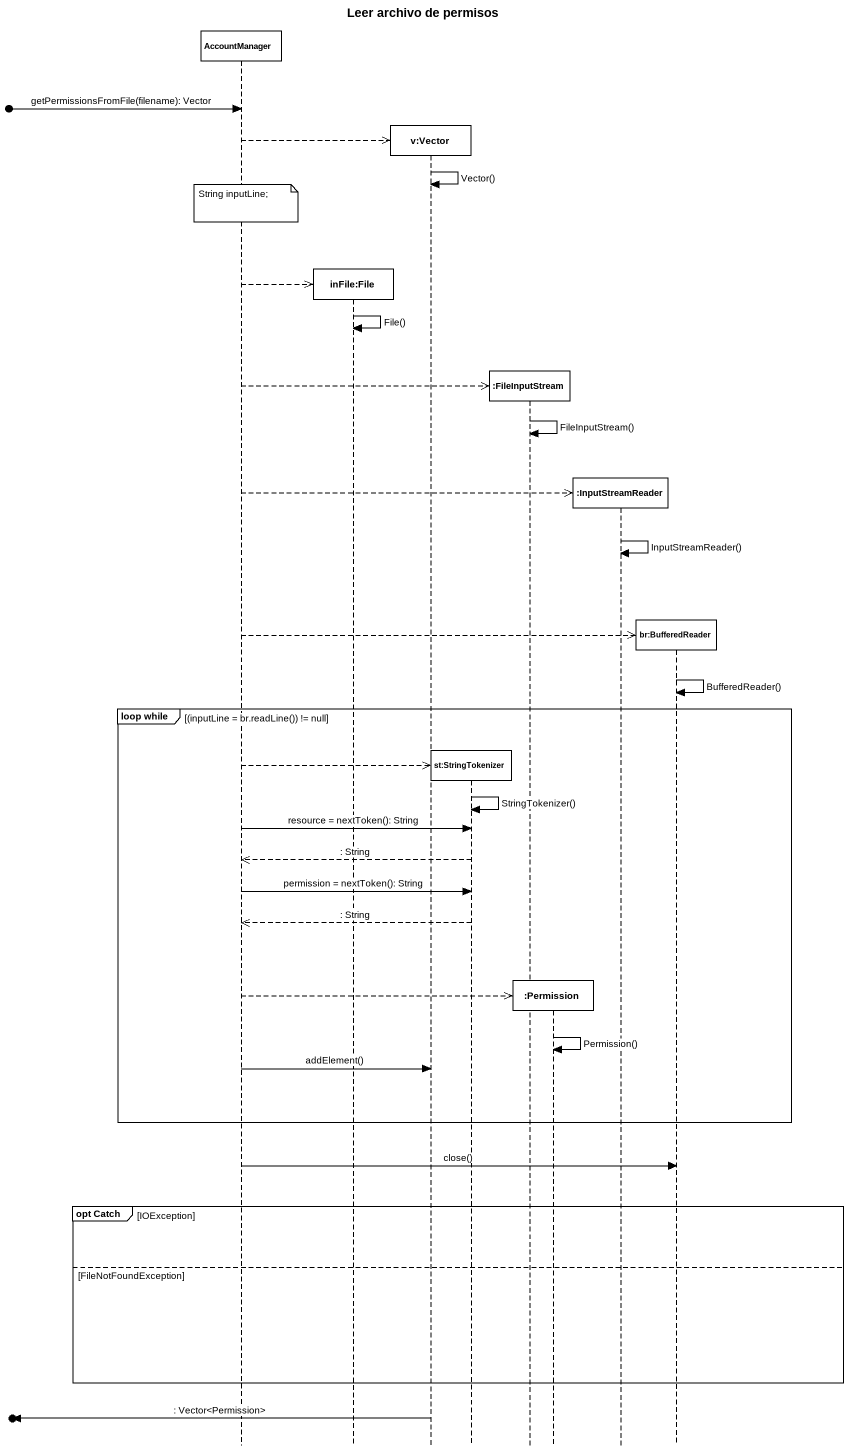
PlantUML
@startuml
title Leer archivo de permisos
hide footbox
participant AccountManager
participant "inFile:File" as inFile_File
participant "v:Vector" as v_Vector
participant "st:StringTokenizer" as st_StringTokenizer
participant ":FileInputStream" as FileInputStream
participant ":Permission" as Permission
participant ":InputStreamReader" as InputStreamReader
participant "br:BufferedReader" as br_BufferedReader

[o-> AccountManager : getPermissionsFromFile(filename): Vector
AccountManager -->> v_Vector **
v_Vector -> v_Vector : Vector()
note over AccountManager : String inputLine;
AccountManager -->> inFile_File **
inFile_File -> inFile_File : File()
AccountManager -->> FileInputStream **
FileInputStream -> FileInputStream : FileInputStream()
AccountManager -->> InputStreamReader **
InputStreamReader -> InputStreamReader : InputStreamReader()
AccountManager -->> br_BufferedReader **
br_BufferedReader -> br_BufferedReader : BufferedReader()
group loop while [(inputLine = br.readLine()) != null]
  AccountManager -->> st_StringTokenizer **
  st_StringTokenizer -> st_StringTokenizer : StringTokenizer()
  AccountManager -> st_StringTokenizer : resource = nextToken(): String
  st_StringTokenizer -->> AccountManager : : String
  AccountManager -> st_StringTokenizer : permission = nextToken(): String
  st_StringTokenizer -->> AccountManager : : String
  AccountManager -->> Permission **
  Permission -> Permission : Permission()
  AccountManager -> v_Vector : addElement()
end
AccountManager -> br_BufferedReader : close()
group opt Catch [IOException]
else FileNotFoundException
end
[o<- v_Vector : : Vector<Permission>
@enduml
